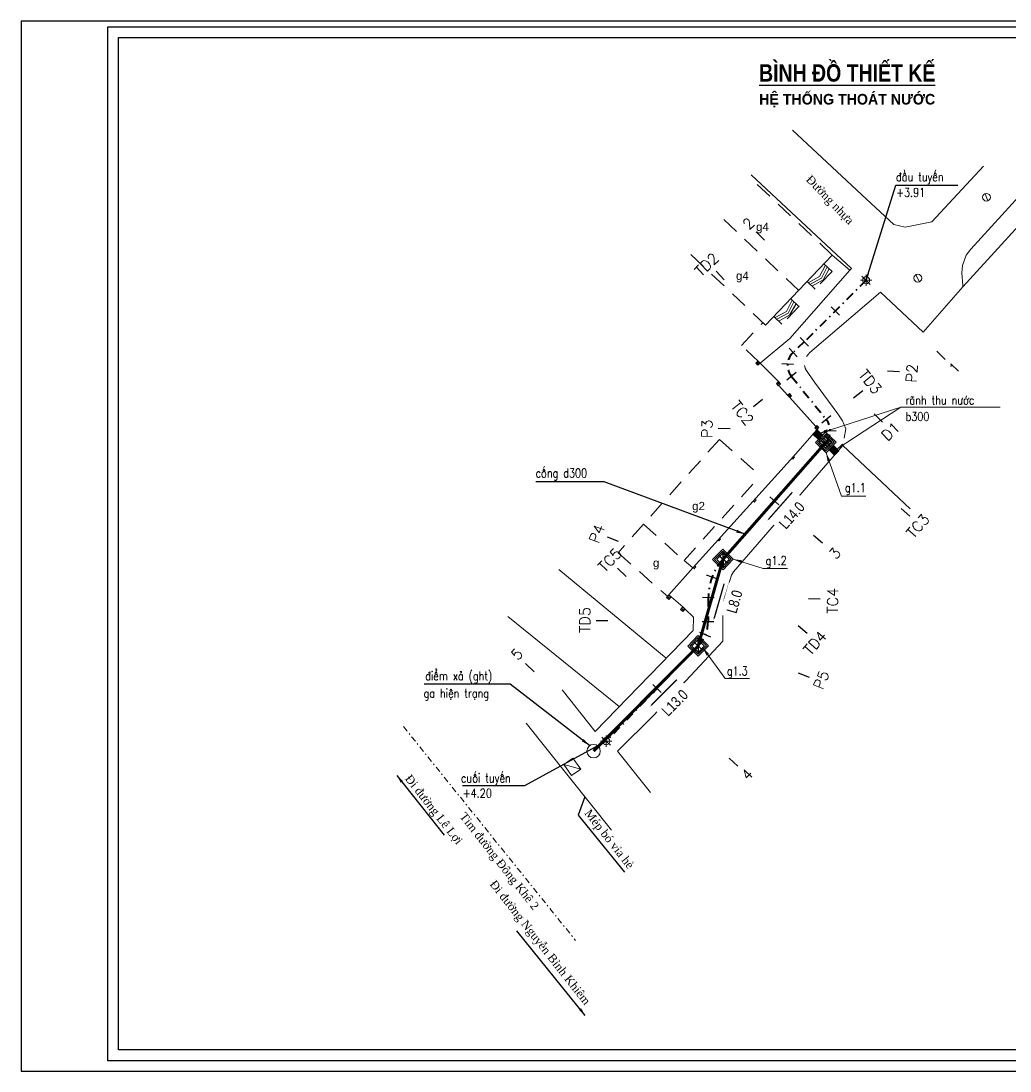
# Model space of a CAD drawing. Header units: inches. Extents: x 598125 to 598485, y 2306533 to 2306724.
# Drawn here: x 598356.4 to 598440.2, y 2306532.8 to 2306621.9 of the extents above; entities that cross this region are included whole.
import ezdxf
from ezdxf.enums import TextEntityAlignment as Align

# ---------------------------------------------------------------- set-up
doc = ezdxf.new("R2010")
doc.units = ezdxf.units.IN
doc.header["$MEASUREMENT"] = 0
for name, pattern in [('ACAD_ISO02W100', [15, 12, -3]), ('DASHDOT', [1, 0.5, -0.25, 0, -0.25]), ('DGN Style 2', [2.425456, 1.455274, -0.970183]), ('HIDDEN', [0.375, 0.25, -0.125])]:
    doc.linetypes.add(name, pattern=pattern)
for name, color, linetype in [('Duong', 3, 'Continuous'), ('ENTTNTHIETKE1', 2, 'Continuous'), ('GA', 5, 'Continuous'), ('KHUNGTEN', 5, 'Continuous'), ('thep', 2, 'Continuous'), ('TUYEN', 7, 'Continuous')]:
    doc.layers.add(name, color=color, linetype=linetype)
for name, color, linetype, lineweight in [('LC Khac', 4, 'Continuous', 9), ('LC MANH DUT', 35, 'HIDDEN', 5), ('LC Net dam 1', 30, 'Continuous', 30), ('LC Net manh', 239, 'Continuous', 5), ('LC Net thay', 7, 'Continuous', 25), ('LC Text1', 3, 'Continuous', 20), ('LC Text2', 7, 'Continuous', 25), ('Level 25', 7, 'Continuous', 0), ('Level 5', 7, 'Continuous', 0), ('NKB-00 Boundary', 1, 'ACAD_ISO02W100', 100), ('sotang', 7, 'Continuous', 0)]:
    doc.layers.add(name, color=color, linetype=linetype, lineweight=lineweight)
doc.styles.add('.VnArial', font='', dxfattribs={"height": 0.4})
doc.styles.add('LC 1', font='')
doc.styles.add('LC 3', font='vnsimli.shx', dxfattribs={"width": 0.75})
doc.styles.add('LC3', font='', dxfattribs={"width": 0.8})
doc.styles.get("Standard").update_dxf_attribs({"font": 'arial.ttf'})
doc.styles.add('style1', font='times.ttf')
doc.styles.add('T2', font='', dxfattribs={"width": 0.8})
doc.styles.add('TENCOC', font='Vnromanc.shx')
doc.styles.get('.VnArial').set_extended_font_data('.VnArial', italic=True)
doc.styles.get('LC 1').set_extended_font_data('.VnAvantH', bold=True)
doc.styles.get('LC3').set_extended_font_data('.VnArialH', bold=True)
doc.styles.get('T2').set_extended_font_data('.VnArialH')
doc.dimstyles.get("Standard").update_dxf_attribs({"dimtxt": 0.18, "dimasz": 0.18, "dimexe": 0.18, "dimexo": 0.0625, "dimgap": 0.09, "dimtad": 0, "dimtih": 1, "dimtoh": 1, "dimdec": 4, "dimzin": 0, "dimdsep": 46, "dimtxsty": 'Standard', "dimcen": 0.09, "dimadec": 0, "dimazin": 0, "dimtfac": 1, "dimtdec": 4, "dimtofl": 0, "dimtmove": 0, "dimatfit": 3, "dimfxl": 1, "dimtolj": 1, "dimtzin": 0, "dimarcsym": 0})

# ---------------------------------------------------------------- blocks, each defined once
blk = doc.blocks.new('tru')
at = {"linetype": 'Continuous', "lineweight": 0}
for p, q in [((983.35, 986.808), (983.599, 986.834)), ((983.35, 986.808), (983.376, 986.559)), ((983.35, 986.808), (983.625, 986.585)), ((983.599, 986.834), (983.376, 986.559)), ((983.599, 986.834), (983.625, 986.585))]:
    blk.add_line(p, q, dxfattribs=at)
blk = doc.blocks.new('khung vpn')
at = {"layer": 'Defpoints'}
for p, q in [((52556.46, -4195.446), (52498.758, -4195.446)), ((52498.758, -4195.446), (52498.758, -4235.276)), ((52498.758, -4235.276), (52556.46, -4235.276))]:
    blk.add_line(p, q, dxfattribs=at)
at = {"layer": 'KHUNGTEN'}
blk.add_lwpolyline([(52556.243, -4234.885), (52502.048, -4234.885), (52502.048, -4195.662), (52556.243, -4195.662)], close=True, dxfattribs=at)
at = {"layer": 'thep'}
blk.add_lwpolyline([(52555.832, -4234.474), (52502.459, -4234.474), (52502.459, -4196.073), (52555.832, -4196.073)], close=True, dxfattribs=at)
blk = doc.blocks.new('COCTRENTUYEN')
at = {"layer": 'LC Net thay', "color": 2}
for p, q in [((-8.627, 3.399), (-9.333, 4.107)), ((0.353, -0.354), (-0.353, 0.354)), ((-2.269, -2.971), (-2.976, -2.264)), ((-4.896, -5.593), (-5.594, -4.876)), ((6.005, -6.016), (6.711, -6.724)), ((0.681, -11.328), (1.379, -12.045)), ((-7.403, -19.054), (-8.154, -18.394)), ((-3.701, -22.31), (-4.452, -21.649)), ((-28.162, -33.217), (-28.882, -32.523)), ((-17.37, -34.994), (-18.09, -34.299)), ((-21.684, -39.466), (-22.404, -38.771)), ((-11.613, -40.548), (-10.893, -41.242))]:
    blk.add_line(p, q, dxfattribs=at)
at = {"layer": 'LC Net thay', "color": 1}
for p, q in [((-12.038, 0.038), (-12.726, 0.764)), ((-5.846, -6.494), (-6.534, -5.768)), ((-6.156, -7.152), (-7.154, -7.085)), ((-5.938, -7.846), (-6.717, -8.473)), ((1.826, -7.691), (2.823, -7.758)), ((-1.066, -9.975), (-0.287, -9.349)), ((-8.777, -10.13), (-9.556, -10.756)), ((-2.984, -11.518), (-3.764, -12.145)), ((-11.541, -12.618), (-12.541, -12.596)), ((-2.543, -12.816), (-3.543, -12.794)), ((-3.041, -14.092), (-3.792, -13.432)), ((2.967, -19.374), (3.718, -20.035)), ((-20.995, -22.165), (-21.929, -21.808)), ((-11.766, -24.016), (-12.517, -23.356)), ((-20.364, -25.133), (-21.083, -24.439)), ((-12.589, -25.38), (-13.523, -25.023)), ((-12.886, -26.945), (-13.886, -26.936)), ((-4.886, -27.021), (-3.886, -27.03)), ((-21.905, -28.899), (-22.905, -28.89)), ((-12.905, -28.984), (-13.905, -28.975)), ((-5.757, -29.299), (-5.006, -29.959)), ((-13.166, -30.277), (-14.091, -29.898)), ((-13.886, -31.381), (-14.606, -30.687)), ((-5.762, -33.307), (-4.836, -33.685))]:
    blk.add_line(p, q, dxfattribs=at)
at = {"layer": 'TUYEN', "color": 1, "linetype": 'DASHDOT', "lineweight": 40, "ltscale": 1.5}
blk.add_lwpolyline([(0, 0), (-5.245, -5.235), (-6.19, -6.131, 0.390579), (-6.327, -8.16), (-3.374, -11.832, -0.364597), (-3.416, -13.762), (-12.141, -23.686, 0.17983), (-13.386, -26.94), (-13.405, -28.98, -0.19178), (-14.246, -31.034), (-22.044, -39.119)], format="xyb", dxfattribs=at)
at = {"layer": 'LC Text2', "color": 2, "style": 'TENCOC'}
for s, rotation, p in [('2', 44.94383, (-9.939, 4.208)), ('1', 44.94383, (7.535, -8.021)), ('D1', 44.20604, (1.827, -13.701)), ('3', 48.67972, (-2.559, -23.757)), ('5', 46.03238, (-29.562, -32.325)), ('4', 46.03238, (-10.045, -42.523))]:
    blk.add_text(s, height=0.9, rotation=rotation, dxfattribs=at).set_placement(p)
at = {"layer": 'LC Text2', "color": 1, "style": 'TENCOC'}
for s, rotation, p in [('TD2', 43.46825, (-14.003, 0.242)), ('TD3', 308.80655, (-0.688, -8.052)), ('P2', 86.1374, (4.262, -8.715)), ('TC2', 308.80655, (-11.531, -10.695)), ('P3', 88.74313, (-13.059, -13.418)), ('TC3', 48.67972, (4.012, -21.973)), ('P4', 69.06875, (-22.694, -22.407)), ('TC5', 46.03238, (-22.171, -24.846)), ('TC4', 89.45777, (-2.398, -28.306)), ('TD5', 89.45777, (-23.415, -29.933)), ('TD4', 48.67972, (-4.713, -31.897)), ('P5', 67.74508, (-3.682, -34.826))]:
    blk.add_text(s, height=0.9, rotation=rotation, dxfattribs=at).set_placement(p)
blk = doc.blocks.new('TIEUDE1')
at = {"layer": 'LC Text2', "color": 7, "style": 'LC 1'}
blk.add_attdef('TIªU§Ò', text='', height=5, dxfattribs=at).set_placement((0, 0), align=Align.BOTTOM_CENTER)
blk.add_attdef('TL', text='', height=3, dxfattribs=at).set_placement((0, -2), align=Align.TOP_CENTER)
blk = doc.blocks.new('bu lon')
at = {"layer": 'LC Khac', "color": 9}
for p, q in [((0.79, 0), (-0.79, 0)), ((0, -0.79), (0, 0.79))]:
    blk.add_line(p, q, dxfattribs=at)
at = {"layer": 'LC Khac', "color": 7}
blk.add_circle((0, 0), 0.5, dxfattribs=at)
blk = doc.blocks.new('MM')
at = {"layer": 'LC Khac', "xscale": 2.289702860291335, "yscale": 2.289702860291335, "zscale": 2.289702860291335}
blk.add_blockref('bu lon', (0, 0), dxfattribs=at)
blk = doc.blocks.new('ga123')
at = {"layer": 'LC MANH DUT', "lineweight": 5, "ltscale": 50}
for p, q in [((-110, 320), (-390, 320)), ((-110, 320), (-390, 320)), ((-140, 290), (-360, 290)), ((-360, 290), (-360, 255)), ((-140, 290), (-360, 290)), ((-360, 290), (-360, 255)), ((-140, 255), (-360, 255)), ((-140, 255), (-360, 255)), ((-140, 255), (-360, 255)), ((-140, 255), (-360, 255)), ((-140, 225), (-360, 225)), ((-360, 225), (-360, 195)), ((-140, 225), (-360, 225)), ((-140, 225), (-360, 225)), ((-360, 225), (-360, 195)), ((-140, 225), (-360, 225)), ((-140, 195), (-360, 195)), ((-140, 195), (-360, 195)), ((-140, 165), (-360, 165)), ((-360, 165), (-360, 135)), ((-140, 165), (-360, 165)), ((-140, 165), (-360, 165)), ((-360, 165), (-360, 135)), ((-140, 165), (-360, 165)), ((-140, 135), (-360, 135)), ((-140, 135), (-360, 135)), ((-140, 105), (-360, 105)), ((-360, 105), (-360, 75)), ((-140, 105), (-360, 105)), ((-140, 105), (-360, 105)), ((-360, 105), (-360, 75)), ((-140, 105), (-360, 105)), ((-140, 75), (-360, 75)), ((-140, 75), (-360, 75)), ((-140, 45), (-360, 45)), ((-360, 45), (-360, 15)), ((-140, 45), (-360, 45)), ((-140, 45), (-360, 45)), ((-360, 45), (-360, 15)), ((-140, 45), (-360, 45)), ((-140, 15), (-360, 15)), ((-140, 15), (-360, 15)), ((-140, 290), (-140, 255)), ((-140, 290), (-140, 255)), ((-140, 225), (-140, 195)), ((-140, 225), (-140, 195)), ((-140, 165), (-140, 135)), ((-140, 165), (-140, 135)), ((-140, 105), (-140, 75)), ((-140, 105), (-140, 75)), ((-140, 45), (-140, 15)), ((-140, 45), (-140, 15)), ((-110, 320), (-110, -320)), ((-110, 320), (-110, -320)), ((390, 320), (110, 320)), ((390, 320), (110, 320)), ((360, 290), (140, 290)), ((140, 290), (140, 255)), ((360, 290), (140, 290)), ((140, 290), (140, 255)), ((360, 255), (140, 255)), ((360, 255), (140, 255)), ((360, 255), (140, 255)), ((360, 255), (140, 255)), ((360, 225), (140, 225)), ((140, 225), (140, 195)), ((360, 225), (140, 225)), ((360, 225), (140, 225)), ((140, 225), (140, 195)), ((360, 225), (140, 225)), ((360, 195), (140, 195)), ((360, 195), (140, 195)), ((360, 165), (140, 165)), ((140, 165), (140, 135)), ((360, 165), (140, 165)), ((360, 165), (140, 165)), ((140, 165), (140, 135)), ((360, 165), (140, 165)), ((360, 135), (140, 135)), ((360, 135), (140, 135)), ((360, 105), (140, 105)), ((140, 105), (140, 75)), ((360, 105), (140, 105)), ((360, 105), (140, 105)), ((140, 105), (140, 75)), ((360, 105), (140, 105)), ((360, 75), (140, 75)), ((360, 75), (140, 75)), ((360, 45), (140, 45)), ((140, 45), (140, 15)), ((360, 45), (140, 45)), ((360, 45), (140, 45)), ((140, 45), (140, 15)), ((360, 45), (140, 45)), ((360, 15), (140, 15)), ((360, 15), (140, 15)), ((360, 290), (360, 255)), ((360, 290), (360, 255)), ((360, 225), (360, 195)), ((360, 225), (360, 195)), ((360, 165), (360, 135)), ((360, 165), (360, 135)), ((360, 105), (360, 75)), ((360, 105), (360, 75)), ((360, 45), (360, 15)), ((360, 45), (360, 15)), ((390, 320), (390, -320)), ((390, 320), (390, -320)), ((-110, -320), (-390, -320)), ((-110, -320), (-390, -320)), ((-140, -15), (-360, -15)), ((-360, -15), (-360, -45)), ((-140, -15), (-360, -15)), ((-140, -15), (-360, -15)), ((-360, -15), (-360, -45)), ((-140, -15), (-360, -15)), ((-140, -45), (-360, -45)), ((-140, -45), (-360, -45)), ((-140, -75), (-360, -75)), ((-360, -75), (-360, -105)), ((-140, -75), (-360, -75)), ((-140, -75), (-360, -75)), ((-360, -75), (-360, -105)), ((-140, -75), (-360, -75)), ((-140, -105), (-360, -105)), ((-140, -105), (-360, -105)), ((-140, -135), (-360, -135)), ((-360, -135), (-360, -165)), ((-140, -135), (-360, -135)), ((-140, -135), (-360, -135)), ((-360, -135), (-360, -165)), ((-140, -135), (-360, -135)), ((-140, -165), (-360, -165)), ((-140, -165), (-360, -165)), ((-140, -195), (-360, -195)), ((-360, -195), (-360, -225)), ((-140, -195), (-360, -195)), ((-140, -195), (-360, -195)), ((-360, -195), (-360, -225)), ((-140, -195), (-360, -195)), ((-140, -225), (-360, -225)), ((-140, -225), (-360, -225)), ((-140, -255), (-360, -255)), ((-360, -255), (-360, -290)), ((-140, -255), (-360, -255)), ((-140, -255), (-360, -255)), ((-360, -255), (-360, -290)), ((-140, -255), (-360, -255)), ((-140, -290), (-360, -290)), ((-140, -290), (-360, -290)), ((-140, -15), (-140, -45)), ((-140, -15), (-140, -45)), ((-140, -75), (-140, -105)), ((-140, -75), (-140, -105)), ((-140, -135), (-140, -165)), ((-140, -135), (-140, -165)), ((-140, -195), (-140, -225)), ((-140, -195), (-140, -225)), ((-140, -255), (-140, -290)), ((-140, -255), (-140, -290)), ((390, -320), (110, -320)), ((390, -320), (110, -320)), ((360, -15), (140, -15)), ((140, -15), (140, -45)), ((360, -15), (140, -15)), ((360, -15), (140, -15)), ((140, -15), (140, -45)), ((360, -15), (140, -15)), ((360, -45), (140, -45)), ((360, -45), (140, -45)), ((360, -75), (140, -75)), ((140, -75), (140, -105)), ((360, -75), (140, -75)), ((360, -75), (140, -75)), ((140, -75), (140, -105)), ((360, -75), (140, -75)), ((360, -105), (140, -105)), ((360, -105), (140, -105)), ((360, -135), (140, -135)), ((140, -135), (140, -165)), ((360, -135), (140, -135)), ((360, -135), (140, -135)), ((140, -135), (140, -165)), ((360, -135), (140, -135)), ((360, -165), (140, -165)), ((360, -165), (140, -165)), ((360, -195), (140, -195)), ((140, -195), (140, -225)), ((360, -195), (140, -195)), ((360, -195), (140, -195)), ((140, -195), (140, -225)), ((360, -195), (140, -195)), ((360, -225), (140, -225)), ((360, -225), (140, -225)), ((360, -255), (140, -255)), ((140, -255), (140, -290)), ((360, -255), (140, -255)), ((360, -255), (140, -255)), ((140, -255), (140, -290)), ((360, -255), (140, -255)), ((360, -290), (140, -290)), ((360, -290), (140, -290)), ((360, -15), (360, -45)), ((360, -15), (360, -45)), ((360, -75), (360, -105)), ((360, -75), (360, -105)), ((360, -135), (360, -165)), ((360, -135), (360, -165)), ((360, -195), (360, -225)), ((360, -195), (360, -225)), ((360, -255), (360, -290)), ((360, -255), (360, -290))]:
    blk.add_line(p, q, dxfattribs=at)
at = {"layer": 'LC MANH DUT', "ltscale": 100}
for points in [[(-500, -500), (0, 500)], [(0, -500), (500, 500)]]:
    blk.add_lwpolyline(points, dxfattribs=at)
at = {"layer": 'LC MANH DUT', "lineweight": 5, "ltscale": 50}
for points in [[(-390, 320), (-390, -320), (-110, -320), (-110, 320)], [(-390, 320), (-390, -320), (-110, -320), (-110, 320)], [(110, 320), (110, -320), (390, -320), (390, 320)], [(110, 320), (110, -320), (390, -320), (390, 320)]]:
    blk.add_lwpolyline(points, close=True, dxfattribs=at)
at = {"layer": 'LC Net manh', "ltscale": 2}
blk.add_lwpolyline([(360, -380), (-360, -380, -0.414214), (-380, -360), (-380, 360, -0.414214), (-360, 380), (360, 380, -0.414214), (380, 360), (380, -360, -0.414214)], format="xyb", close=True, dxfattribs=at)
at = {"layer": 'LC Net thay'}
blk.add_lwpolyline([(620, -620), (-620, -620), (-620, 620), (620, 620)], close=True, dxfattribs=at)
at = {"layer": 'LC Net thay', "ltscale": 100}
for points in [[(0, -500), (0, 500), (-500, 500), (-500, -500)], [(0, -500), (0, 500), (500, 500), (500, -500)]]:
    blk.add_lwpolyline(points, close=True, dxfattribs=at)
blk = doc.blocks.new('ghi21')
at = {"layer": 'LC Net dam 1'}
for centre in [(-233, 185), (332, 185), (-233, -185), (332, -185)]:
    blk.add_circle(centre, 8, dxfattribs=at)
at = {"layer": 'LC Net thay'}
blk.add_lwpolyline([(350, -200), (-250, -200), (-250, 200), (350, 200)], close=True, dxfattribs=at)
for points in [[(-205, -155), (-205, 155, -1), (-175, 155), (-175, -155, -1)], [(-145, -155), (-145, 155, -1), (-115, 155), (-115, -155, -1)], [(-85, -155), (-85, 155, -1), (-55, 155), (-55, -155, -1)], [(-25, -155), (-25, 155, -1), (5, 155), (5, -155, -1)], [(35, -155), (35, 155, -1), (65, 155), (65, -155, -1)], [(95, -155), (95, 155, -1), (125, 155), (125, -155, -1)], [(155, -155), (155, 155, -1), (185, 155), (185, -155, -1)], [(215, -155), (215, 155, -1), (245, 155), (245, -155, -1)], [(275, -155), (275, 155, -1), (305, 155), (305, -155, -1)]]:
    blk.add_lwpolyline(points, format="xyb", close=True, dxfattribs=at)
blk = doc.blocks.new('ga 2')
at = {"layer": 'LC Net manh', "ltscale": 2}
blk.add_lwpolyline([(0.38, 0.36), (0.38, -0.36, -0.414214), (0.36, -0.38), (-0.36, -0.38, -0.414214), (-0.38, -0.36), (-0.38, 0.36, -0.414214), (-0.36, 0.38), (0.36, 0.38, -0.414214)], format="xyb", close=True, dxfattribs=at)
at = {"layer": 'LC Net thay', "ltscale": 100}
for p, q in [((-0.5, 0.5), (0.5, 0.5)), ((-0.5, 0.5), (-0.5, -0.5)), ((0.5, -0.5), (0.5, 0.5)), ((-0.5, -0.5), (0.5, -0.5))]:
    blk.add_line(p, q, dxfattribs=at)
at = {"layer": 'LC Net thay'}
blk.add_lwpolyline([(0.62, 0.62), (0.62, -0.62), (-0.62, -0.62), (-0.62, 0.62)], close=True, dxfattribs=at)
blk.add_lwpolyline([(-0.5, 0.5), (0.5, -0.5)], dxfattribs=at)

msp = doc.modelspace()

# ---------------------------------------------------------------- linework, layer by layer
at = {"color": 8, "linetype": 'Continuous', "lineweight": 0}
for p, q in [((598426.811, 2306600.895), (598418.297, 2306608.837)), ((598426.665, 2306600.738), (598425.16, 2306602.025)), ((598425.159, 2306600.63), (598424.463, 2306601.289)), ((598426.811, 2306600.895), (598426.665, 2306600.738))]:
    msp.add_line(p, q, dxfattribs=at)
at = {"linetype": 'Continuous', "lineweight": 0}
for p, q in [((598436.252, 2306599.435), (598436.252, 2306599.33)), ((598418.868, 2306593.027), (598418.688, 2306592.853)), ((598420.621, 2306591.287), (598420.43, 2306591.126)), ((598421.538, 2306590.283), (598421.368, 2306590.138)), ((598421.704, 2306590.081), (598421.538, 2306590.283)), ((598421.558, 2306589.949), (598421.538, 2306590.283)), ((598421.558, 2306589.949), (598421.368, 2306590.138)), ((598421.704, 2306590.081), (598421.368, 2306590.138)), ((598421.558, 2306589.949), (598421.704, 2306590.081)), ((598423.853, 2306587.553), (598423.682, 2306587.37)), ((598424.032, 2306587.386), (598423.682, 2306587.37)), ((598423.861, 2306587.203), (598423.682, 2306587.37)), ((598424.032, 2306587.386), (598423.853, 2306587.553)), ((598423.853, 2306587.553), (598423.861, 2306587.203)), ((598416.802, 2306575.154), (598416.617, 2306574.872)), ((598411.119, 2306572.975), (598411.308, 2306573.185)), ((598411.119, 2306572.975), (598411.5, 2306573.011)), ((598411.312, 2306572.801), (598411.119, 2306572.975)), ((598411.5, 2306573.011), (598411.306, 2306573.183)), ((598411.308, 2306573.185), (598411.312, 2306572.801)), ((598411.312, 2306572.801), (598411.5, 2306573.011)), ((598415.99, 2306572.852), (598415.899, 2306572.079)), ((598412.311, 2306571.951), (598412.5, 2306572.162)), ((598412.311, 2306571.951), (598412.692, 2306571.988)), ((598412.503, 2306571.777), (598412.311, 2306571.951)), ((598412.5, 2306572.162), (598412.503, 2306571.777)), ((598412.692, 2306571.988), (598412.5, 2306572.162)), ((598412.503, 2306571.777), (598412.692, 2306571.988)), ((598399.21, 2306562.295), (598406.435, 2306553.226))]:
    msp.add_line(p, q, dxfattribs=at)
msp.add_line((598421.579, 2306596.957), (598422.097, 2306597.899))
at = {"color": 8, "linetype": 'Continuous'}
msp.add_line((598426.074, 2306585.851), (598431.776, 2306580.502), dxfattribs=at)
at = {"layer": 'Duong', "linetype": 'Continuous', "lineweight": 0}
for p, q in [((598441.3, 2306607.343), (598436.913, 2306602.532)), ((598442.473, 2306606.153), (598436.252, 2306599.33)), ((598436.539, 2306602.02), (598436.203, 2306601.137)), ((598436.913, 2306602.532), (598436.539, 2306602.02)), ((598436.203, 2306601.137), (598436.16, 2306600.518)), ((598436.16, 2306600.518), (598436.252, 2306599.435)), ((598436.252, 2306599.33), (598432.878, 2306595.472)), ((598429.268, 2306598.887), (598423.257, 2306593.757)), ((598432.878, 2306595.472), (598429.268, 2306598.887)), ((598421.558, 2306594.95), (598419.052, 2306592.846)), ((598420.621, 2306591.287), (598418.932, 2306592.966)), ((598423.257, 2306593.757), (598422.976, 2306593.415)), ((598422.816, 2306592.643), (598422.906, 2306592.344)), ((598422.906, 2306592.344), (598423.653, 2306591.243)), ((598423.653, 2306591.243), (598425.628, 2306588.546)), ((598421.368, 2306590.138), (598420.635, 2306590.97)), ((598423.787, 2306587.482), (598421.558, 2306589.949)), ((598425.628, 2306588.546), (598426.032, 2306587.967)), ((598426.032, 2306587.967), (598426.315, 2306587.27)), ((598424.032, 2306587.386), (598421.875, 2306584.942)), ((598426.315, 2306587.27), (598426.189, 2306586.495)), ((598426.074, 2306585.851), (598416.802, 2306575.154)), ((598421.875, 2306584.942), (598413.383, 2306575.527)), ((598421.951, 2306584.869), (598421.875, 2306584.942)), ((598421.818, 2306584.72), (598421.741, 2306584.793)), ((598421.818, 2306584.72), (598421.951, 2306584.869)), ((598418.568, 2306581.082), (598418.474, 2306581.171)), ((598418.568, 2306581.082), (598418.702, 2306581.231)), ((598418.702, 2306581.231), (598418.608, 2306581.32)), ((598415.558, 2306577.777), (598415.478, 2306577.849)), ((598415.558, 2306577.777), (598415.692, 2306577.925)), ((598415.692, 2306577.925), (598415.614, 2306578)), ((598411.308, 2306573.185), (598413.383, 2306575.527)), ((598413.458, 2306575.422), (598413.367, 2306575.509)), ((598413.458, 2306575.422), (598413.592, 2306575.57)), ((598413.592, 2306575.57), (598413.5, 2306575.659)), ((598416.617, 2306574.872), (598415.99, 2306572.852)), ((598412.5, 2306572.162), (598411.5, 2306573.011)), ((598413.407, 2306571.307), (598412.692, 2306571.988)), ((598415.899, 2306572.079), (598415.881, 2306569.265)), ((598413.365, 2306570.169), (598413.407, 2306571.307)), ((598405.049, 2306561.61), (598413.365, 2306570.169)), ((598415.881, 2306569.265), (598409.997, 2306562.956)), ((598402.248, 2306565.127), (598405.049, 2306561.61)), ((598409.997, 2306562.956), (598406.941, 2306559.935)), ((598406.941, 2306559.935), (598409.742, 2306556.419))]:
    msp.add_line(p, q, dxfattribs=at)
at = {"layer": 'Duong', "color": 8, "linetype": 'Continuous', "lineweight": 0}
msp.add_line((598419.516, 2306596.07), (598425.16, 2306602.025), dxfattribs=at)
at = {"layer": 'Duong', "linetype": 'Continuous', "lineweight": 0, "flags": 128}
msp.add_lwpolyline([(598438.007, 2306609.577), (598433.623, 2306604.84), (598431.357, 2306604.377), (598430.393, 2306604.603), (598428.065, 2306606.762), (598421.807, 2306612.61)], dxfattribs=at)
at = {"layer": 'Duong', "linetype": 'Continuous', "lineweight": 0}
msp.add_lwpolyline([(598421.558, 2306594.95), (598426.665, 2306600.738)], dxfattribs=at)
for p in [(598422.906, 2306592.344), (598421.875, 2306584.942), (598421.84, 2306584.712), (598421.951, 2306584.869), (598418.568, 2306581.082), (598415.558, 2306577.777), (598413.383, 2306575.527), (598413.458, 2306575.422)]:
    msp.add_point(p, dxfattribs=at)
at = {"layer": 'GA', "linetype": 'Continuous', "lineweight": 0}
for p, q in [((598438.127, 2306607.233), (598438.374, 2306606.627)), ((598432.251, 2306600.352), (598432.574, 2306599.76)), ((598402.399, 2306558.793), (598403.169, 2306559.337)), ((598403.832, 2306558.398), (598403.169, 2306559.337)), ((598403.062, 2306557.855), (598402.399, 2306558.793)), ((598403.832, 2306558.398), (598402.399, 2306558.793)), ((598403.062, 2306557.855), (598403.832, 2306558.398))]:
    msp.add_line(p, q, dxfattribs=at)
for centre, radius in [((598438.25, 2306606.93), 0.327), ((598432.427, 2306600.064), 0.338), ((598404.924, 2306559.932), 0.573)]:
    msp.add_circle(centre, radius, dxfattribs=at)
msp.add_point((598405.35, 2306559.549), dxfattribs=at)
at = {"layer": 'LC MANH DUT', "ltscale": 0.2}
for points in [[(598424.072, 2306586.452), (598423.673, 2306586.837), (598423.881, 2306587.053), (598424.281, 2306586.668)], [(598424.965, 2306585.591), (598425.364, 2306585.205), (598425.573, 2306585.421), (598425.173, 2306585.807)]]:
    msp.add_lwpolyline(points, dxfattribs=at)
at = {"layer": 'LC Net thay'}
for points in [[(598423.996, 2306586.372), (598423.517, 2306586.834), (598423.878, 2306587.208), (598424.357, 2306586.747)], [(598424.889, 2306585.512), (598425.367, 2306585.05), (598425.728, 2306585.424), (598425.25, 2306585.886)]]:
    msp.add_lwpolyline(points, dxfattribs=at)
at = {"layer": 'LC Net thay', "linetype": 'HIDDEN', "ltscale": 2.5, "const_width": 0.25}
msp.add_lwpolyline([(598424.623, 2306586.129), (598415.898, 2306576.205), (598413.793, 2306568.857), (598404.924, 2306559.932)], dxfattribs=at)
at = {"layer": 'LC Text1', "color": 7, "elevation": 0}
for points in [[(598421.784, 2306581.9, 0.115, 0.115, 0), (598420.193, 2306580.091, 0.46, 0, 0), (598419.679, 2306579.506, 0, 0, 0)], [(598415.996, 2306574.14, 0.115, 0.115, 0), (598415.333, 2306571.825, 0.46, 0, 0), (598415.118, 2306571.076, 0, 0, 0)], [(598411.979, 2306565.992, 0.115, 0.115, 0), (598410.28, 2306564.283, 0.46, 0, 0), (598409.732, 2306563.731, 0, 0, 0)]]:
    msp.add_lwpolyline(points, format="xyseb", dxfattribs=at)
at = {"layer": 'Level 25', "color": 8, "linetype": 'Continuous'}
for p, q in [((598401.987, 2306575.341), (598411.09, 2306567.828)), ((598397.656, 2306571.359), (598407.106, 2306563.719))]:
    msp.add_line(p, q, dxfattribs=at)
at = {"layer": 'Level 5', "color": 8, "linetype": 'DGN Style 2', "lineweight": 0}
for p, q in [((598425.16, 2306602.025), (598418.135, 2306608.663)), ((598422.322, 2306599.031), (598415.326, 2306605.643)), ((598419.516, 2306596.07), (598412.547, 2306602.656)), ((598424.093, 2306600.201), (598424.592, 2306601.161)), ((598424.244, 2306600.058), (598424.739, 2306601.022)), ((598423.132, 2306599.678), (598424.093, 2306600.201)), ((598423.278, 2306599.54), (598424.244, 2306600.058)), ((598425.159, 2306600.63), (598423.723, 2306599.124)), ((598424.395, 2306599.915), (598424.912, 2306600.857)), ((598423.723, 2306599.124), (598423.031, 2306599.779)), ((598423.449, 2306599.378), (598424.395, 2306599.915)), ((598422.337, 2306597.671), (598421.65, 2306598.322)), ((598422.337, 2306597.671), (598420.902, 2306596.165)), ((598421.277, 2306597.243), (598421.777, 2306598.202)), ((598421.428, 2306597.1), (598421.923, 2306598.064)), ((598420.902, 2306596.165), (598420.219, 2306596.812)), ((598420.316, 2306596.72), (598421.277, 2306597.243)), ((598420.463, 2306596.582), (598421.428, 2306597.1)), ((598420.633, 2306596.42), (598421.579, 2306596.957)), ((598417.469, 2306594.362), (598419.288, 2306596.286)), ((598418.932, 2306592.966), (598417.469, 2306594.362)), ((598415.601, 2306586.38), (598409.153, 2306579.193)), ((598415.601, 2306586.38), (598419.05, 2306583.286)), ((598412.602, 2306576.098), (598419.05, 2306583.286)), ((598409.153, 2306579.193), (598407.005, 2306576.771)), ((598409.153, 2306579.193), (598412.602, 2306576.098)), ((598407.005, 2306576.771), (598411.209, 2306573.041)), ((598412.602, 2306576.098), (598413.34, 2306575.478))]:
    msp.add_line(p, q, dxfattribs=at)
msp.add_point((598422.337, 2306597.671), dxfattribs=at)
at = {"layer": 'NKB-00 Boundary', "color": 1, "linetype": 'DASHDOT', "lineweight": 13}
msp.add_line((598388.806, 2306562.012), (598403.399, 2306543.866), dxfattribs=at)

# ---------------------------------------------------------------- block references
at = {"linetype": 'Continuous', "lineweight": 0}
for p, rotation in [((598585.725, 2307975.953), 218.0276478875236), ((598678.392, 2307960.185), 214.2432196845018)]:
    msp.add_blockref('tru', p, dxfattribs=dict(at, rotation=rotation))
at = {"layer": 'ENTTNTHIETKE1', "color": 6, "xscale": 2.236837341266501, "yscale": 2.236837341266501, "zscale": 2.236837341266501}
msp.add_blockref('khung vpn', (480925.18, 2316006.413, -2.058), dxfattribs=at)
at = {"layer": 'LC MANH DUT', "xscale": 0.2620508605387277, "yscale": 0.2620508605387277, "zscale": 0.2620508605387277, "rotation": 359.999216292062}
for p in [(598428.039, 2306599.891, 0), (598405.995, 2306560.773, 0)]:
    msp.add_blockref('MM', p, dxfattribs=at)
at = {"layer": 'LC Net dam 1', "yscale": 0.001, "zscale": 0.001}
for p, xscale, rotation in [((598423.997, 2306586.733), 0.001, 136.0323841081476), ((598425.249, 2306585.525), -0.0009999999999999998, 136.0323956170234)]:
    msp.add_blockref('ghi21', p, dxfattribs=dict(at, xscale=xscale, rotation=rotation))
at = {"layer": 'LC Net thay'}
msp.add_blockref('COCTRENTUYEN', (598428.039, 2306599.891), dxfattribs=at)
at = {"layer": 'LC Net thay', "xscale": 0.001, "yscale": 0.001, "zscale": 0.001, "rotation": 46.03238412384861}
msp.add_blockref('ga123', (598424.623, 2306586.129), dxfattribs=at)
at = {"layer": 'LC Net thay', "rotation": 316.0323837906315}
for p in [(598415.898, 2306576.205), (598413.793, 2306568.857)]:
    msp.add_blockref('ga 2', p, dxfattribs=at)
at = {"layer": 'LC Text2'}
ref = msp.add_blockref('TIEUDE1', (598426.435, 2306616.297, 0), dxfattribs=dict(at, xscale=0.3000093024588386, yscale=0.3000093024588386, zscale=0.3000093024588386, rotation=359.999216292062))
ref.add_attrib('TIªU§Ò', '%%UB×NH §å thiÕt kÕ', dxfattribs={"color": 7, "height": 1.47737, "rotation": 359.99922, "style": 'LC3', "width": 0.8}).set_placement((598426.435, 2306616.297), align=Align.BOTTOM_CENTER)
ref.add_attrib('TL', 'hÖ thèng tho¸t n\xadíc', dxfattribs={"color": 7, "height": 0.90003, "rotation": 359.99922, "style": 'LC 1'}).set_placement((598426.435, 2306615.697), align=Align.TOP_CENTER)

# ---------------------------------------------------------------- texts
at = {"linetype": 'Continuous', "lineweight": 0, "char_height": 0.7, "attachment_point": 1, "style": 'style1'}
for s, insert, rotation in [('Đường nhựa', (598423.393, 2306608.878), 313.79761), ('Đi đường Lê Lợi', (598389.441, 2306558.017), 308.19195), ('Tim đường Đông Khê 2', (598394.07, 2306554.815), 308.19195), ('Mép bó vỉa hè', (598404.664, 2306555.081), 308.19195), ('Đi đường Nguyễn Bỉnh Khiêm', (598396.622, 2306549.063), 308.19195)]:
    msp.add_mtext_dynamic_manual_height_columns(s, width=51.18028, gutter_width=10, heights=[0], dxfattribs=dict(at, insert=insert, rotation=rotation))
at = {"layer": 'LC Text1', "color": 3, "style": 'LC 3', "width": 0.8}
for s, height, rotation, p in [('®Çu tuyÕn', 0.75, 359.99922, (598430.577, 2306608.282)), ('+3.91', 0.75, 359.99922, (598430.587, 2306606.964)), ('r·nh thu n\xadíc', 0.74999, 0.00078, (598431.38, 2306589.336)), ('b300', 0.75, 0.00078, (598431.38, 2306587.946)), ('cèng d300', 0.75, 359.99922, (598400.01, 2306583.152)), ('g1.1', 0.75, 0.00078, (598426.24, 2306581.915)), ('g1.2', 0.75, 0.00078, (598419.523, 2306575.726)), ('g1.3', 0.75, 0.00078, (598416.23, 2306566.363)), ('®iÓm x¶ (ght)', 0.74999, 359.99922, (598390.644, 2306565.942)), ('ga hiÖn tr¹ng', 0.74999, 359.99922, (598390.508, 2306564.471)), ('cuèi tuyÕn', 0.75, 0.00078, (598393.678, 2306557.272)), ('+4.20', 0.75, 359.99922, (598393.831, 2306555.992))]:
    msp.add_text(s, height=height, rotation=rotation, dxfattribs=at).set_placement(p)
at = {"layer": 'Level 5', "color": 8, "linetype": 'DGN Style 2', "lineweight": 0, "char_height": 0.7, "attachment_point": 7, "rotation": 360, "line_spacing_factor": 0.782774, "style": '.VnArial'}
for s, insert in [('\\fArial|b0|i0|c0|p39;g2', (598413.284, 2306580.167)), ('{\\fArial|b0|i0|c0|p39;g}', (598409.96, 2306575.35))]:
    msp.add_mtext(s, dxfattribs=dict(at, insert=insert))
at = {"layer": 'sotang', "color": 7, "char_height": 0.7, "width": 1.29425, "attachment_point": 7, "rotation": 360, "line_spacing_factor": 0.782774, "style": '.VnArial'}
for insert in [(598418.707, 2306603.86), (598417.002, 2306599.709)]:
    msp.add_mtext('{\\fArial|b0|i0|c0|p39;g4}', dxfattribs=dict(at, insert=insert))

# ---------------------------------------------------------------- leaders
for points, override in [([(598388.233, 2306557.868), (598392.241, 2306552.796)], {"dimasz": 0.7, "dimgap": 0.09, "dimtad": 0}), ([(598404.187, 2306556.049), (598403.608, 2306554.486), (598407.534, 2306549.655)], {"dimgap": 0.09, "dimtad": 0}), ([(598404.217, 2306537.5), (598398.414, 2306544.696)], {"dimasz": 0.7, "dimgap": 0.09, "dimtad": 0})]:
    msp.add_leader(points, dimstyle='Standard', override=override)
at = {"layer": 'LC Net thay'}
for points, override in [([(598428.039, 2306599.891), (598430.561, 2306607.952), (598435.828, 2306607.952)], {"dimasz": 0.5, "dimgap": 0.09, "dimtad": 0}), ([(598417.77, 2306578.335), (598405.831, 2306582.768), (598400.017, 2306582.768)], {"dimasz": 0.75, "dimgap": 0.09, "dimtad": 0}), ([(598404.592, 2306560.399), (598397.857, 2306565.61), (598390.567, 2306565.61)], {"dimasz": 0.75, "dimgap": 0.09, "dimtad": 0}), ([(598405.995, 2306560.773), (598399.073, 2306556.981), (598393.805, 2306556.981)], {"dimasz": 0.5, "dimgap": 0.09, "dimtad": 0})]:
    msp.add_leader(points, dimstyle='Standard', override=override, dxfattribs=at)
at = {"layer": 'LC Net thay', "linetype": 'Continuous'}
for points in [[(598424.057, 2306586.89), (598430.983, 2306589.115), (598439.416, 2306589.115)], [(598425.489, 2306585.53), (598430.983, 2306589.115), (598439.416, 2306589.115)], [(598424.639, 2306585.252), (598425.939, 2306581.566), (598428.011, 2306581.566)], [(598416.775, 2306576.221), (598419.311, 2306575.436), (598421.384, 2306575.436)], [(598414.178, 2306568.709), (598416.087, 2306566.081), (598418.159, 2306566.081)]]:
    msp.add_leader(points, dimstyle='Standard', override={"dimtxt": 0.5, "dimasz": 0.75, "dimdec": 2, "dimdsep": 0, "dimtdec": 2, "dimtix": 1, "dimlwd": 0, "dimlwe": 0}, dxfattribs=at)

# ---------------------------------------------------------------- next in the draw order: texts
at = {"layer": 'LC Text2', "linetype": 'Continuous', "char_height": 0.9, "attachment_point": 3, "style": 'T2', "bg_fill": 3, "box_fill_scale": 1.5, "bg_fill_color": 256, "bg_fill_transparency": 0}
for s, insert, width, rotation in [('l14.0', (598422.231, 2306581.178), 2.41845, 48.67972), ('l8.0', (598416.709, 2306573.679), 1.91852, 74.01668), ('l13.0', (598412.38, 2306565.243), 2.41845, 45.17945)]:
    msp.add_mtext(s, dxfattribs=dict(at, insert=insert, width=width, rotation=rotation))

doc.saveas('drawing.dxf')
